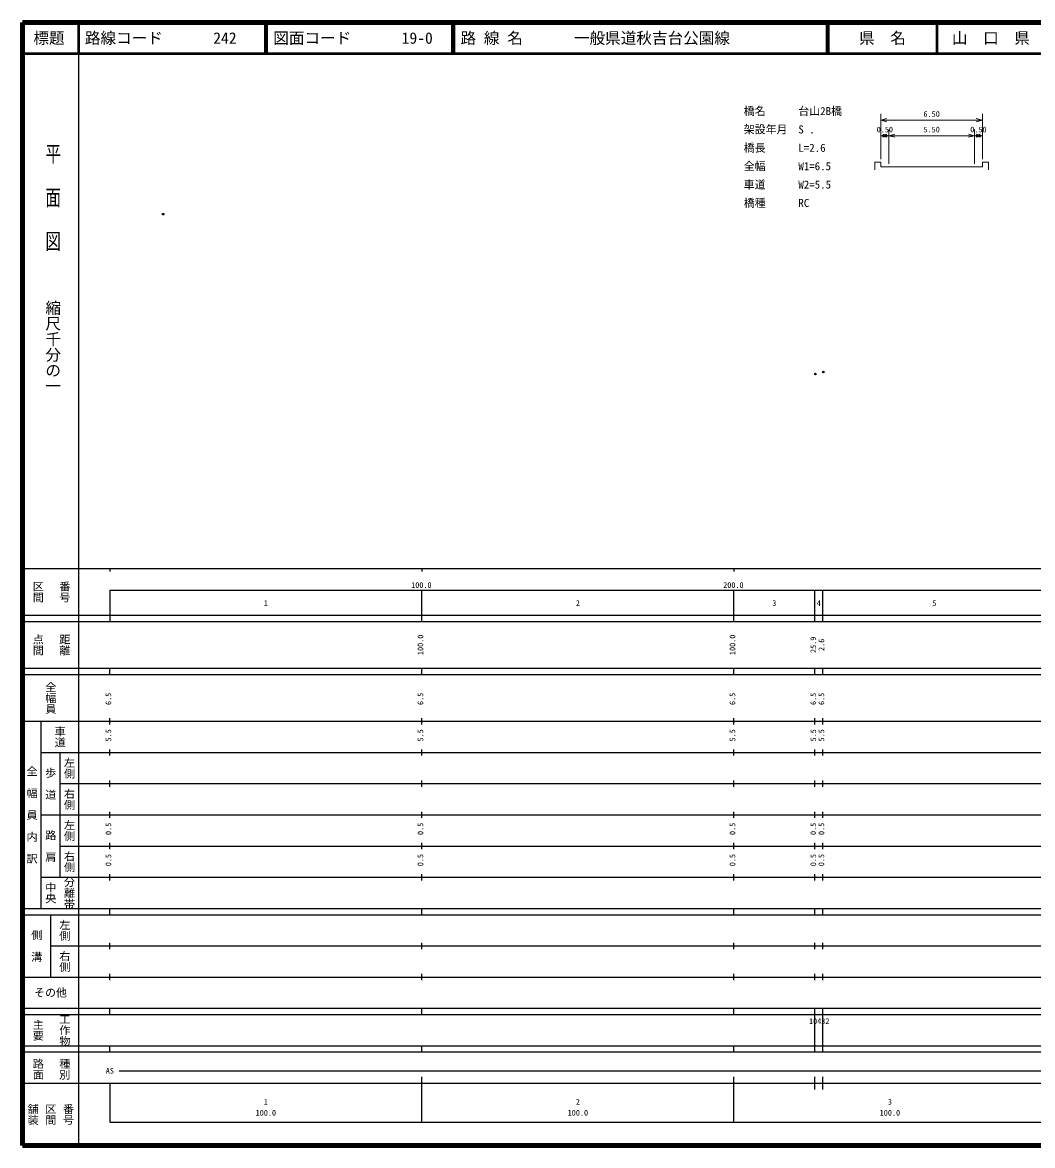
# Model space of a CAD drawing. Units: millimetres on the paper, with parts at other scales. Extents: x 40 to 680, y 20 to 380.
# Drawn here: x 40 to 363.7, y 20 to 380 of the extents above; entities that cross this region are included whole.
import ezdxf
from ezdxf.enums import TextEntityAlignment as Align

# ---------------------------------------------------------------- set-up
doc = ezdxf.new("R2010")
doc.units = ezdxf.units.MM
doc.header["$PDMODE"] = 32
doc.header["$PDSIZE"] = 0.5
doc.layers.add('S-OTRS', color=6, linetype='Continuous')
doc.layers.add('S-TTL-TXT', color=7, linetype='Continuous')
for name, color, linetype, lineweight in [('S-STR-HTXT', 7, 'Continuous', 13), ('S-TTL', 2, 'Continuous', 140), ('S-TTL-BAND', 7, 'Continuous', 25), ('S-TTL-LINE', 7, 'Continuous', 50)]:
    doc.layers.add(name, color=color, linetype=linetype, lineweight=lineweight)
doc.styles.add('@ＭＳ ゴシック', font='')
doc.styles.add('ＭＳ ゴシック', font='')
doc.styles.get('@ＭＳ ゴシック').set_extended_font_data('@MS Gothic')
doc.styles.get('ＭＳ ゴシック').set_extended_font_data('MS Gothic')

msp = doc.modelspace()

# ---------------------------------------------------------------- linework, layer by layer
at = {"layer": 'S-OTRS'}
for p in [(85.103, 318.554), (294.124, 267.289), (296.642, 267.937)]:
    msp.add_point(p, dxfattribs=at)
at = {"layer": 'S-STR-HTXT'}
for p, q in [((315.127, 336.209), (315.127, 350.709)), ((317.059, 349.227), (315.127, 348.709)), ((347.627, 348.709), (345.695, 349.227)), ((347.627, 336.209), (347.627, 350.709)), ((315.127, 348.709), (347.627, 348.709)), ((315.127, 348.709), (317.059, 348.191)), ((317.627, 334.709), (317.627, 345.709)), ((345.127, 334.709), (345.127, 345.709)), ((345.695, 348.191), (347.627, 348.709)), ((317.059, 344.227), (315.127, 343.709)), ((315.127, 343.709), (317.627, 343.709)), ((315.127, 343.709), (317.059, 343.191)), ((317.627, 343.709), (315.695, 344.227)), ((315.695, 343.191), (317.627, 343.709)), ((319.559, 344.227), (317.627, 343.709)), ((317.627, 343.709), (345.127, 343.709)), ((317.627, 343.709), (319.559, 343.191)), ((345.127, 343.709), (343.195, 344.227)), ((343.195, 343.191), (345.127, 343.709)), ((347.059, 344.227), (345.127, 343.709)), ((345.127, 343.709), (347.627, 343.709)), ((345.127, 343.709), (347.059, 343.191)), ((347.627, 343.709), (345.695, 344.227)), ((345.695, 343.191), (347.627, 343.709)), ((313.127, 335.209), (315.127, 335.209)), ((313.127, 335.209), (313.127, 332.709)), ((315.127, 333.709), (315.127, 335.209)), ((347.627, 333.709), (347.627, 335.209)), ((347.627, 335.209), (349.627, 335.209)), ((349.627, 335.209), (349.627, 332.709)), ((315.127, 333.709), (317.627, 333.709)), ((317.627, 333.709), (345.127, 333.709)), ((345.127, 333.709), (347.627, 333.709))]:
    msp.add_line(p, q, dxfattribs=at)
at = {"layer": 'S-TTL'}
for p, q in [((40, 380), (40, 20)), ((680, 380), (40, 380)), ((40, 20), (680, 20))]:
    msp.add_line(p, q, dxfattribs=at)
at = {"layer": 'S-TTL-BAND'}
for p, q in [((58, 370), (58, 20)), ((40, 205), (579, 205)), ((68, 205), (68, 204)), ((168, 205), (168, 204)), ((268, 205), (268, 204)), ((68, 198), (579, 198)), ((68, 198), (68, 188)), ((168, 188), (168, 198)), ((268, 188), (268, 198)), ((293.9, 188), (293.9, 198)), ((296.5, 188), (296.5, 198)), ((40, 190), (579, 190)), ((40, 188), (579, 188)), ((40, 173), (579, 173)), ((68, 171), (68, 173)), ((168, 171), (168, 173)), ((268, 171), (268, 173)), ((293.9, 171), (293.9, 173)), ((296.5, 171), (296.5, 173)), ((40, 171), (579, 171)), ((40, 156), (579, 156)), ((46, 96), (46, 156)), ((68, 155), (68, 157)), ((168, 155), (168, 157)), ((268, 155), (268, 157)), ((293.9, 155), (293.9, 157)), ((296.5, 155), (296.5, 157)), ((46, 146), (579, 146)), ((52, 146), (52, 106)), ((68, 145), (68, 147)), ((168, 145), (168, 147)), ((268, 145), (268, 147)), ((293.9, 145), (293.9, 147)), ((296.5, 145), (296.5, 147)), ((68, 135), (68, 137)), ((168, 135), (168, 137)), ((268, 135), (268, 137)), ((293.9, 135), (293.9, 137)), ((296.5, 135), (296.5, 137)), ((52, 136), (579, 136)), ((46, 126), (579, 126)), ((68, 125), (68, 127)), ((168, 125), (168, 127)), ((268, 125), (268, 127)), ((293.9, 125), (293.9, 127)), ((296.5, 125), (296.5, 127)), ((52, 116), (579, 116)), ((68, 115), (68, 117)), ((168, 115), (168, 117)), ((268, 115), (268, 117)), ((293.9, 115), (293.9, 117)), ((296.5, 115), (296.5, 117)), ((46, 106), (579, 106)), ((68, 105), (68, 107)), ((168, 105), (168, 107)), ((268, 105), (268, 107)), ((293.9, 105), (293.9, 107)), ((296.5, 105), (296.5, 107)), ((40, 96), (579, 96)), ((40, 94), (579, 94)), ((49, 94), (49, 74)), ((68, 94), (68, 96)), ((168, 94), (168, 96)), ((268, 94), (268, 96)), ((293.9, 94), (293.9, 96)), ((296.5, 94), (296.5, 96)), ((49, 84), (579, 84)), ((68, 83), (68, 85)), ((168, 83), (168, 85)), ((268, 83), (268, 85)), ((293.9, 83), (293.9, 85)), ((296.5, 83), (296.5, 85)), ((40, 74), (579, 74)), ((68, 73), (68, 75)), ((168, 73), (168, 75)), ((268, 73), (268, 75)), ((293.9, 73), (293.9, 75)), ((296.5, 73), (296.5, 75)), ((40, 64), (579, 64)), ((40, 62), (579, 62)), ((68, 62), (68, 64)), ((168, 62), (168, 64)), ((268, 62), (268, 64)), ((293.9, 62), (293.9, 64)), ((293.9, 52), (293.9, 62)), ((296.5, 62), (296.5, 64)), ((296.5, 52), (296.5, 62)), ((40, 52), (579, 52)), ((68, 50), (68, 52)), ((168, 50), (168, 52)), ((268, 50), (268, 52)), ((293.9, 50), (293.9, 52)), ((296.5, 50), (296.5, 52)), ((40, 50), (579, 50)), ((71, 44), (565, 44)), ((40, 40), (579, 40)), ((68, 40), (68, 27.5)), ((168, 27.5), (168, 42)), ((268, 27.5), (268, 42)), ((293.9, 38), (293.9, 42)), ((296.5, 38), (296.5, 42)), ((68, 27.5), (579, 27.5))]:
    msp.add_line(p, q, dxfattribs=at)
at = {"layer": 'S-TTL-LINE'}
for p, q in [((58, 380), (58, 370)), ((117.75, 380), (117.75, 370)), ((118.25, 380), (118.25, 370)), ((177.75, 380), (177.75, 370)), ((178.25, 380), (178.25, 370)), ((297.75, 380), (297.75, 370)), ((298.25, 380), (298.25, 370)), ((333, 380), (333, 370)), ((40, 370), (680, 370))]:
    msp.add_line(p, q, dxfattribs=at)

# ---------------------------------------------------------------- texts
at = {"layer": 'S-STR-HTXT', "style": 'ＭＳ ゴシック'}
for s, p in [('橋名\u3000\u3000\u3000台山2B橋', (271.162, 349.545)), ('架設年月\u3000S .', (271.162, 343.654)), ('橋長\u3000\u3000\u3000L=2.6', (271.162, 337.763)), ('全幅\u3000\u3000\u3000W1=6.5', (271.162, 331.872)), ('車道\u3000\u3000\u3000W2=5.5', (271.162, 325.981)), ('橋種\u3000\u3000\u3000RC', (271.162, 320.09))]:
    msp.add_text(s, height=2.566, dxfattribs=at).set_placement(p, align=Align.BOTTOM_LEFT)
for s, p in [('6.50', (331.377, 349.209)), ('0.50', (316.377, 344.209)), ('5.50', (331.377, 344.209)), ('0.50', (346.377, 344.209))]:
    msp.add_text(s, height=1.833, dxfattribs=at).set_placement(p, align=Align.BOTTOM_CENTER)
at = {"layer": 'S-TTL-BAND', "style": '@ＭＳ ゴシック', "width": 1.4}
msp.add_text('平  面  図', height=3.666, rotation=270, dxfattribs=at).set_placement((49.777, 306.475), align=Align.MIDDLE_RIGHT)
at = {"layer": 'S-TTL-BAND', "style": '@ＭＳ ゴシック'}
msp.add_text('縮尺千分の一', height=3.666, rotation=270, dxfattribs=at).set_placement((49.777, 261.03), align=Align.MIDDLE_RIGHT)
for s, p in [('区間', (45, 197.5)), ('番号', (53.5, 197.5)), ('点間', (45, 180.5)), ('距離', (53.5, 180.5)), ('全幅員', (49, 163.5)), ('車道', (52, 151)), ('左側', (55, 141)), ('全\u3000幅\u3000員\u3000内\u3000訳', (43, 126)), ('歩\u3000道', (49, 136)), ('右側', (55, 131)), ('左側', (55, 121)), ('路\u3000肩', (49, 116)), ('右側', (55, 111)), ('分離帯', (55, 101)), ('中央', (49, 101)), ('左側', (53.5, 89)), ('側\u3000溝', (44.5, 84)), ('右側', (53.5, 79)), ('工作物', (53.5, 57)), ('主要', (45, 57)), ('路面', (45, 44.5)), ('種別', (53.5, 44.5)), ('舗装', (43.333, 30)), ('区間', (49, 30)), ('番号', (54.667, 30))]:
    msp.add_text(s, height=2.566, rotation=270, dxfattribs=at).set_placement(p, align=Align.MIDDLE_CENTER)
at = {"layer": 'S-TTL-BAND', "style": 'ＭＳ ゴシック'}
for s, p in [('100.0', (167.844, 198.195)), ('200.0', (267.844, 198.195)), ('1', (118, 192.405)), ('2', (218, 192.405)), ('3', (280.95, 192.405)), ('4', (295.2, 192.405)), ('5', (332.25, 192.405)), ('AS', (68, 42.5)), ('1', (118, 32.523)), ('2', (218, 32.523)), ('3', (318, 32.523)), ('100.0', (118, 29.033)), ('100.0', (218, 29.033)), ('100.0', (318, 29.033))]:
    msp.add_text(s, height=1.833, dxfattribs=at).set_placement(p, align=Align.BOTTOM_CENTER)
for s, p in [('100.0', (169, 180.5)), ('100.0', (269, 180.5)), ('25.9', (294.9, 180.5)), ('2.6', (297.5, 180.5)), ('6.5', (69, 163.174)), ('6.5', (169, 163.174)), ('6.5', (269, 163.174)), ('6.5', (294.9, 163.174)), ('6.5', (297.5, 163.174)), ('5.5', (69, 151.5)), ('5.5', (169, 151.5)), ('5.5', (269, 151.5)), ('5.5', (294.9, 151.5)), ('5.5', (297.5, 151.5)), ('0.5', (69, 121.5)), ('0.5', (169, 121.5)), ('0.5', (269, 121.5)), ('0.5', (294.9, 121.5)), ('0.5', (297.5, 121.5)), ('0.5', (69, 111.5)), ('0.5', (169, 111.5)), ('0.5', (269, 111.5)), ('0.5', (294.9, 111.5)), ('0.5', (297.5, 111.5))]:
    msp.add_text(s, height=1.833, rotation=90, dxfattribs=at).set_placement(p, align=Align.BOTTOM_CENTER)
msp.add_text('その他', height=2.566, dxfattribs=at).set_placement((49, 69), align=Align.MIDDLE_CENTER)
msp.add_text('10432', height=1.833, dxfattribs=at).set_placement((292.075, 58.405), align=Align.BOTTOM_LEFT)
at = {"layer": 'S-TTL-TXT', "style": 'ＭＳ ゴシック'}
for s, p in [('標題', (48.5, 375)), ('県\u3000名', (315.625, 375)), ('山\u3000口\u3000県', (350.375, 375))]:
    msp.add_text(s, height=3.666, dxfattribs=at).set_placement(p, align=Align.MIDDLE_CENTER)
for s, p in [('路線コード', (60, 375)), ('242', (101.142, 375)), ('図面コード', (120.38, 375)), ('19-0', (161.521, 375)), ('路 線 名', (180.38, 375)), ('一般県道秋吉台公園線', (216.734, 375))]:
    msp.add_text(s, height=3.666, dxfattribs=at).set_placement(p, align=Align.MIDDLE_LEFT)

doc.saveas('drawing.dxf')
